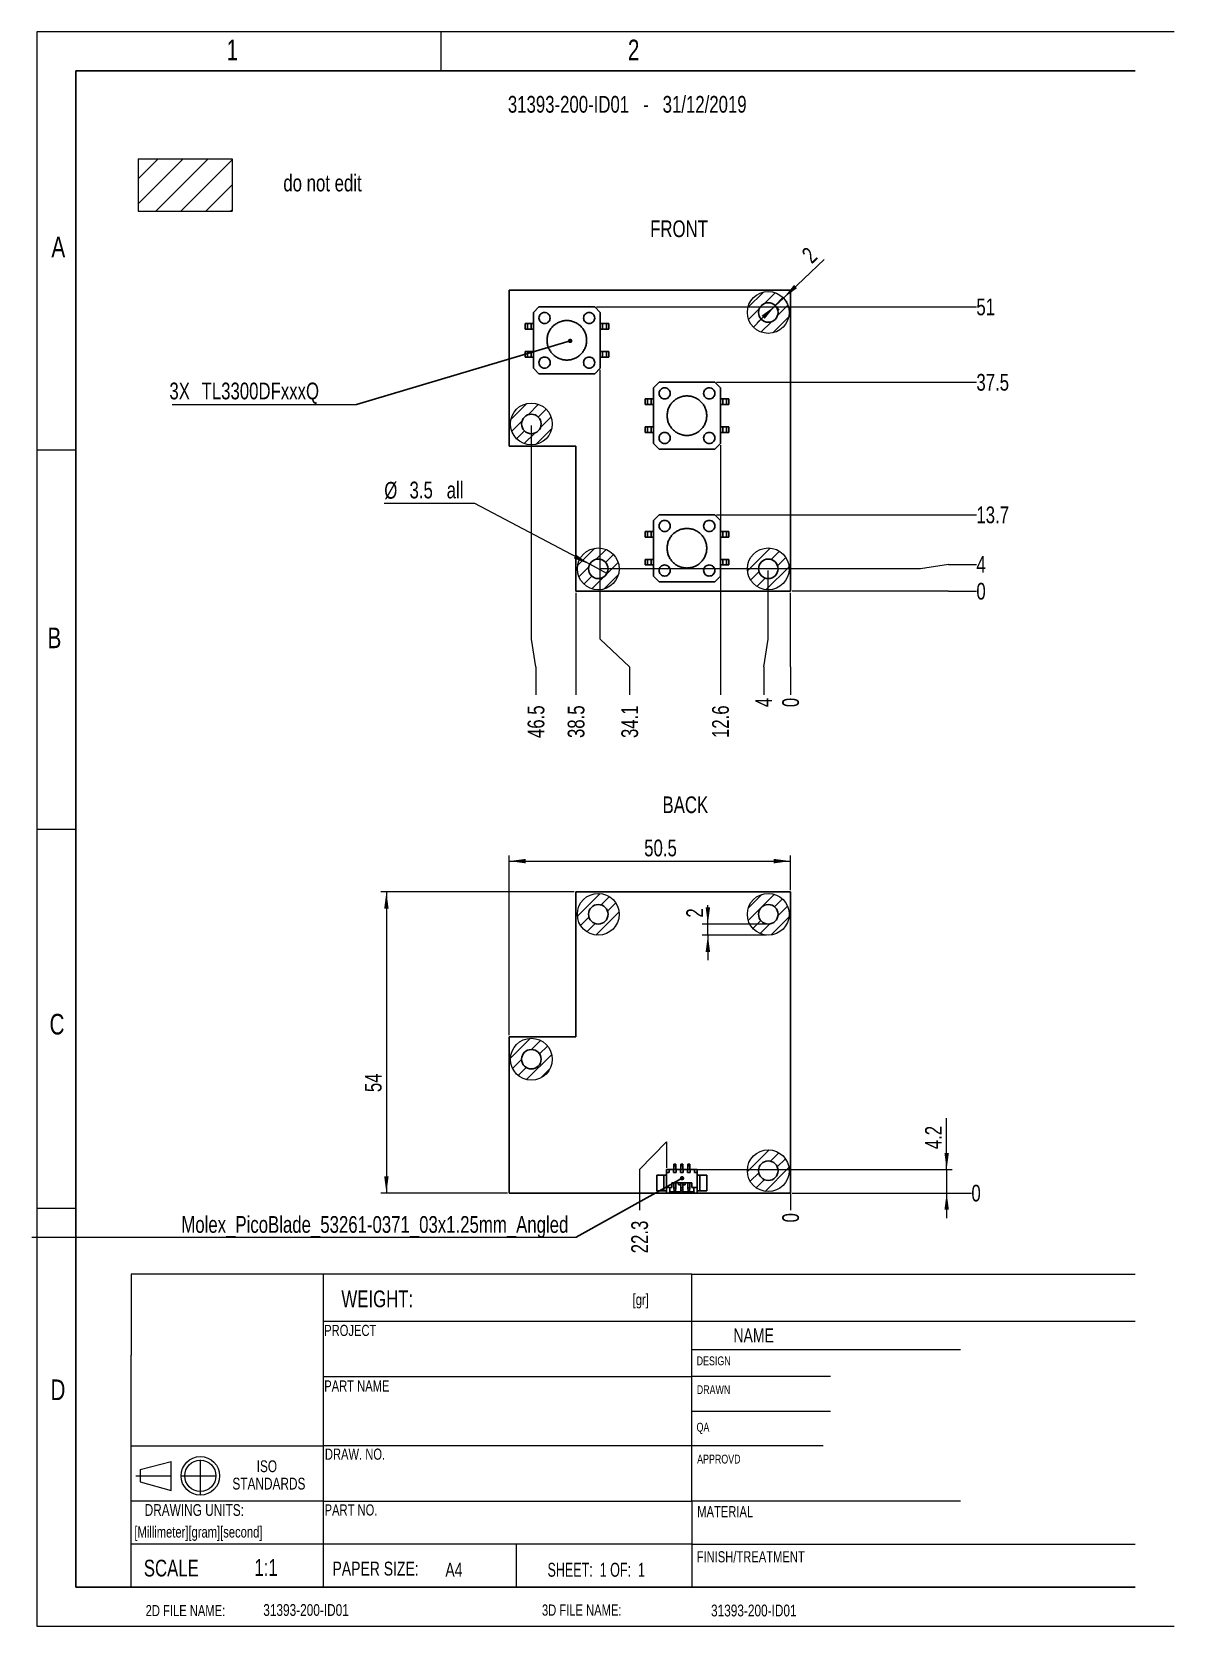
# Model space of a CAD drawing. Header units: millimetres. Extents: x 4 to 208, y 5 to 291.
import ezdxf

# ---------------------------------------------------------------- set-up
doc = ezdxf.new("R2010")
doc.units = ezdxf.units.MM
doc.linetypes.add('CENTER', pattern=[10.16, 6.35, -1.27, 1.27, -1.27])
doc.styles.add('SLDTEXTSTYLE0', font='TXT', dxfattribs={"width": 0.75})
doc.styles.add('SLDTEXTSTYLE1', font='TXT', dxfattribs={"width": 0.671875})
doc.dimstyles.new('SLDDIMSTYLE0', dxfattribs={"dimtxt": 3, "dimasz": 3, "dimexe": 0, "dimexo": 0.0625, "dimgap": 0.75, "dimtad": 1, "dimdec": 1, "dimrnd": 1e-09, "dimzin": 12, "dimdsep": 46, "dimtxsty": 'SLDTEXTSTYLE0', "dimsah": 1, "dimcen": 0.09, "dimadec": 0, "dimazin": 3, "dimtfac": 1, "dimtdec": 1, "dimtmove": 0, "dimatfit": 0, "dimfxl": 1, "dimfrac": 2, "dimtolj": 1, "dimtzin": 12, "dimarcsym": 0})
doc.dimstyles.new('SLDDIMSTYLE1', dxfattribs={"dimtxt": 3, "dimasz": 3, "dimexe": 0, "dimexo": 0.0625, "dimgap": 0.75, "dimtad": 0, "dimtih": 1, "dimtoh": 1, "dimdec": 0, "dimrnd": 1e-09, "dimdsep": 46, "dimtxsty": 'SLDTEXTSTYLE0', "dimblk1": 'NONE', "dimblk2": 'NONE', "dimsah": 1, "dimcen": 0.09, "dimadec": 0, "dimazin": 2, "dimtfac": 1, "dimtdec": 0, "dimtofl": 0, "dimtmove": 0, "dimatfit": 3, "dimldrblk": 'NONE', "dimfxl": 1, "dimfrac": 2, "dimtolj": 1, "dimtzin": 12, "dimarcsym": 0})
doc.dimstyles.new('SLDDIMSTYLE2', dxfattribs={"dimtxt": 3, "dimasz": 3, "dimexe": 0, "dimexo": 0.0625, "dimgap": 0.75, "dimtad": 0, "dimtih": 1, "dimtoh": 1, "dimdec": 1, "dimrnd": 1e-09, "dimzin": 12, "dimdsep": 46, "dimtxsty": 'SLDTEXTSTYLE0', "dimblk1": 'NONE', "dimblk2": 'NONE', "dimsah": 1, "dimcen": 0.09, "dimadec": 0, "dimazin": 3, "dimtfac": 1, "dimtdec": 1, "dimtofl": 0, "dimtmove": 0, "dimatfit": 3, "dimldrblk": 'NONE', "dimfxl": 1, "dimfrac": 2, "dimtolj": 1, "dimtzin": 12, "dimarcsym": 0})
doc.dimstyles.new('SLDDIMSTYLE3', dxfattribs={"dimtxt": 3, "dimasz": 3, "dimexe": 0, "dimexo": 0.0625, "dimgap": 0.75, "dimtad": 0, "dimtih": 1, "dimtoh": 1, "dimdec": 1, "dimrnd": 1e-09, "dimzin": 12, "dimdsep": 46, "dimtxsty": 'SLDTEXTSTYLE0', "dimblk1": 'NONE', "dimsah": 1, "dimcen": 0, "dimadec": 0, "dimazin": 3, "dimtfac": 1, "dimtdec": 1, "dimtmove": 0, "dimatfit": 3, "dimldrblk": 'NONE', "dimfxl": 1, "dimfrac": 2, "dimtolj": 1, "dimtzin": 12, "dimarcsym": 0})
doc.dimstyles.new('SLDDIMSTYLE4', dxfattribs={"dimtxt": 0.18, "dimasz": 0.8, "dimexe": 0, "dimexo": 0.0625, "dimgap": 0, "dimtad": 0, "dimtih": 1, "dimtoh": 1, "dimdec": 0, "dimrnd": 1e-09, "dimzin": 0, "dimdsep": 46, "dimtxsty": 'Standard', "dimblk1": 'DOT', "dimblk2": 'DOT', "dimsah": 1, "dimcen": 0.09, "dimadec": 0, "dimazin": 0, "dimtfac": 0.8, "dimtdec": 0, "dimtofl": 0, "dimtmove": 0, "dimatfit": 3, "dimldrblk": 'DOT', "dimfxl": 1, "dimfrac": 2, "dimtolj": 1, "dimtzin": 0, "dimarcsym": 0})
doc.dimstyles.new('SLDDIMSTYLE5', dxfattribs={"dimtxt": 3, "dimasz": 3, "dimexe": 0, "dimexo": 0.0625, "dimgap": 0.75, "dimtad": 1, "dimdec": 1, "dimrnd": 1e-09, "dimzin": 12, "dimdsep": 46, "dimtxsty": 'SLDTEXTSTYLE0', "dimsah": 1, "dimcen": 0.09, "dimadec": 0, "dimazin": 3, "dimtfac": 1, "dimtdec": 1, "dimtofl": 0, "dimtmove": 0, "dimatfit": 3, "dimfxl": 1, "dimfrac": 2, "dimtolj": 1, "dimtzin": 12, "dimarcsym": 0})

# ---------------------------------------------------------------- blocks, each defined once
blk = doc.blocks.new('SW_NOTE_0')
at = {"color": 0, "linetype": 'Continuous', "lineweight": 0, "char_height": 2.117, "attachment_point": 2, "style": 'SLDTEXTSTYLE0'}
for s, insert in [('ISO', (2.28, 2.73)), ('STANDARDS', (2.65, -0.39))]:
    blk.add_mtext(s, dxfattribs=dict(at, insert=insert))
blk = doc.blocks.new('_D')
at = {"color": 7, "linetype": 'Continuous', "lineweight": 18}
for p, q in [((138.32, 243.67), (145.62, 250.6)), ((136.87, 242.3), (138.32, 243.67)), ((138.52, 243.45), (139, 242.95)), ((136.87, 242.3), (133.6, 239.2)), ((137.07, 242.08), (137.55, 241.57))]:
    blk.add_line(p, q, dxfattribs=at)
for points in [[(138.32, 243.67), (140.77, 245.45), (140.22, 246.03)], [(136.87, 242.3), (134.41, 240.52), (134.96, 239.94)]]:
    blk.add_solid(points, dxfattribs=at)
at = {"color": 7, "linetype": 'Continuous', "lineweight": 18, "insert": (141.35, 251.88), "char_height": 3, "attachment_point": 1, "rotation": 43.4731, "style": 'SLDTEXTSTYLE0'}
blk.add_mtext('2', dxfattribs=at)
blk = doc.blocks.new('_D_1')
at = {"color": 7, "linetype": 'Continuous', "lineweight": 18}
for p, q in [((162.93, 191.09), (139.9, 191.09)), ((167.93, 191.09), (162.93, 191.09)), ((167.93, 191.09), (172.93, 191.09))]:
    blk.add_line(p, q, dxfattribs=at)
at = {"color": 7, "linetype": 'Continuous', "lineweight": 18, "insert": (172.93, 192.58), "char_height": 3, "attachment_point": 1, "style": 'SLDTEXTSTYLE0'}
blk.add_mtext('0', dxfattribs=at)
blk = doc.blocks.new('_NONE')
blk = doc.blocks.new('_D_2')
at = {"color": 7, "linetype": 'Continuous', "lineweight": 18}
for p, q in [((162.93, 195.09), (105.41, 195.09)), ((167.93, 195.9), (162.93, 195.09)), ((167.93, 195.9), (172.93, 195.9))]:
    blk.add_line(p, q, dxfattribs=at)
at = {"color": 7, "linetype": 'Continuous', "lineweight": 18, "insert": (172.93, 197.39), "char_height": 3, "attachment_point": 1, "style": 'SLDTEXTSTYLE0'}
blk.add_mtext('4', dxfattribs=at)
blk = doc.blocks.new('_D_3')
at = {"color": 7, "linetype": 'Continuous', "lineweight": 18}
blk.add_line((126.31, 204.79), (172.93, 204.79), dxfattribs=at)
at = {"color": 7, "linetype": 'Continuous', "lineweight": 18, "insert": (172.93, 206.28), "char_height": 3, "attachment_point": 1, "style": 'SLDTEXTSTYLE0'}
blk.add_mtext('13.7', dxfattribs=at)
blk = doc.blocks.new('_D_4')
at = {"color": 7, "linetype": 'Continuous', "lineweight": 18}
blk.add_line((126.31, 228.57), (172.93, 228.57), dxfattribs=at)
at = {"color": 7, "linetype": 'Continuous', "lineweight": 18, "insert": (172.93, 230.06), "char_height": 3, "attachment_point": 1, "style": 'SLDTEXTSTYLE0'}
blk.add_mtext('37.5', dxfattribs=at)
blk = doc.blocks.new('_D_5')
at = {"color": 7, "linetype": 'Continuous', "lineweight": 18}
blk.add_line((104.78, 242.09), (172.93, 242.09), dxfattribs=at)
at = {"color": 7, "linetype": 'Continuous', "lineweight": 18, "insert": (172.93, 243.58), "char_height": 3, "attachment_point": 1, "style": 'SLDTEXTSTYLE0'}
blk.add_mtext('51', dxfattribs=at)
blk = doc.blocks.new('_D_6')
at = {"color": 7, "linetype": 'Continuous', "lineweight": 18}
for p, q in [((139.6, 182.5), (139.6, 190.79)), ((139.6, 177.5), (139.6, 182.5)), ((139.6, 177.5), (139.6, 172.5))]:
    blk.add_line(p, q, dxfattribs=at)
at = {"color": 7, "linetype": 'Continuous', "lineweight": 18, "insert": (138.11, 170.28), "char_height": 3, "attachment_point": 1, "rotation": 90, "style": 'SLDTEXTSTYLE0'}
blk.add_mtext('0', dxfattribs=at)
blk = doc.blocks.new('_D_7')
at = {"color": 7, "linetype": 'Continuous', "lineweight": 18}
for p, q in [((135.6, 182.5), (135.6, 194.79)), ((134.79, 177.5), (135.6, 182.5)), ((134.79, 177.5), (134.79, 172.5))]:
    blk.add_line(p, q, dxfattribs=at)
at = {"color": 7, "linetype": 'Continuous', "lineweight": 18, "insert": (133.3, 170.28), "char_height": 3, "attachment_point": 1, "rotation": 90, "style": 'SLDTEXTSTYLE0'}
blk.add_mtext('4', dxfattribs=at)
blk = doc.blocks.new('_D_8')
at = {"color": 7, "linetype": 'Continuous', "lineweight": 18}
blk.add_line((127.01, 217.27), (127.01, 172.5), dxfattribs=at)
at = {"color": 7, "linetype": 'Continuous', "lineweight": 18, "insert": (125.53, 164.74), "char_height": 3, "attachment_point": 1, "rotation": 90, "style": 'SLDTEXTSTYLE0'}
blk.add_mtext('12.6', dxfattribs=at)
blk = doc.blocks.new('_D_9')
at = {"color": 7, "linetype": 'Continuous', "lineweight": 18}
for p, q in [((105.48, 182.5), (105.48, 230.79)), ((110.73, 177.5), (105.48, 182.5)), ((110.73, 177.5), (110.73, 172.5))]:
    blk.add_line(p, q, dxfattribs=at)
at = {"color": 7, "linetype": 'Continuous', "lineweight": 18, "insert": (109.25, 164.74), "char_height": 3, "attachment_point": 1, "rotation": 90, "style": 'SLDTEXTSTYLE0'}
blk.add_mtext('34.1', dxfattribs=at)
blk = doc.blocks.new('_D_10')
at = {"color": 7, "linetype": 'Continuous', "lineweight": 18}
blk.add_line((101.11, 190.79), (101.11, 172.5), dxfattribs=at)
at = {"color": 7, "linetype": 'Continuous', "lineweight": 18, "insert": (99.63, 164.74), "char_height": 3, "attachment_point": 1, "rotation": 90, "style": 'SLDTEXTSTYLE0'}
blk.add_mtext('38.5', dxfattribs=at)
blk = doc.blocks.new('_D_11')
at = {"color": 7, "linetype": 'Continuous', "lineweight": 18}
for p, q in [((93.11, 182.5), (93.11, 220.79)), ((93.92, 177.5), (93.11, 182.5)), ((93.92, 177.5), (93.92, 172.5))]:
    blk.add_line(p, q, dxfattribs=at)
at = {"color": 7, "linetype": 'Continuous', "lineweight": 18, "insert": (92.44, 164.74), "char_height": 3, "attachment_point": 1, "rotation": 90, "style": 'SLDTEXTSTYLE0'}
blk.add_mtext('46.5', dxfattribs=at)
blk = doc.blocks.new('_D_12')
at = {"color": 7, "linetype": 'Continuous', "lineweight": 18}
for p, q in [((82.99, 206.81), (66.73, 206.81)), ((103.57, 195.91), (82.99, 206.81)), ((106.66, 194.27), (103.57, 195.91))]:
    blk.add_line(p, q, dxfattribs=at)
blk.add_solid([(103.57, 195.91), (101.1, 197.67), (100.73, 196.96)], dxfattribs=at)
at = {"color": 7, "linetype": 'Continuous', "lineweight": 18, "char_height": 3, "attachment_point": 1, "style": 'SLDTEXTSTYLE0'}
for s, insert in [('%%c', (66.73, 210.68)), ('3.5', (71.26, 210.73)), ('all', (77.92, 210.73))]:
    blk.add_mtext(s, dxfattribs=dict(at, insert=insert))
blk = doc.blocks.new('SW_NOTE_1')
at = {"color": 0, "linetype": 'Continuous', "lineweight": 0}
blk.add_line((-33.08, 0), (0, 0), dxfattribs=at)
at = {"color": 0, "linetype": 'Continuous', "lineweight": 0, "char_height": 3, "attachment_point": 1, "style": 'SLDTEXTSTYLE0'}
for s, insert in [('3X', (-33.57, 3.93)), ('TL3300DFxxxQ', (-27.8, 3.93))]:
    blk.add_mtext(s, dxfattribs=dict(at, insert=insert))
blk = doc.blocks.new('_DOT')
at = {"color": 0, "linetype": 'ByBlock', "lineweight": -2}
blk.add_line((-0.5, 0), (-1, 0), dxfattribs=at)
at = {"color": 0, "linetype": 'ByBlock', "const_width": 0.5}
blk.add_lwpolyline([(-0.25, 0, 1), (0.25, 0, 1)], format="xyb", close=True, dxfattribs=at)
blk = doc.blocks.new('_D_13')
at = {"color": 7, "linetype": 'Continuous', "lineweight": 18}
for p, q in [((139.6, 83.12), (139.6, 88.12)), ((139.6, 88.12), (139.6, 83.42)), ((139.6, 83.12), (139.6, 80.06))]:
    blk.add_line(p, q, dxfattribs=at)
at = {"color": 7, "linetype": 'Continuous', "lineweight": 18, "insert": (138.11, 77.84), "char_height": 3, "attachment_point": 1, "rotation": 90, "style": 'SLDTEXTSTYLE0'}
blk.add_mtext('0', dxfattribs=at)
blk = doc.blocks.new('_D_14')
at = {"color": 7, "linetype": 'Continuous', "lineweight": 18}
for p, q in [((112.52, 87.32), (117.35, 92.32)), ((117.35, 92.32), (117.35, 87.62)), ((112.52, 87.32), (112.52, 80.06))]:
    blk.add_line(p, q, dxfattribs=at)
at = {"color": 7, "linetype": 'Continuous', "lineweight": 18, "insert": (111.03, 72.3), "char_height": 3, "attachment_point": 1, "rotation": 90, "style": 'SLDTEXTSTYLE0'}
blk.add_mtext('22.3', dxfattribs=at)
blk = doc.blocks.new('_D_15')
at = {"color": 7, "linetype": 'Continuous', "lineweight": 18}
blk.add_line((139.9, 83.12), (172.04, 83.12), dxfattribs=at)
at = {"color": 7, "linetype": 'Continuous', "lineweight": 18, "insert": (172.04, 84.6), "char_height": 3, "attachment_point": 1, "style": 'SLDTEXTSTYLE0'}
blk.add_mtext('0', dxfattribs=at)
blk = doc.blocks.new('_D_16')
at = {"color": 7, "linetype": 'Continuous', "lineweight": 18}
for p, q in [((124.77, 131.37), (124.77, 134.74)), ((135.3, 131.37), (123.77, 131.37)), ((135.3, 129.37), (123.77, 129.37)), ((124.77, 129.37), (124.77, 131.37)), ((124.77, 129.37), (124.77, 124.87))]:
    blk.add_line(p, q, dxfattribs=at)
for points in [[(124.77, 131.37), (125.17, 134.37), (124.37, 134.37)], [(124.77, 129.37), (124.37, 126.37), (125.17, 126.37)]]:
    blk.add_solid(points, dxfattribs=at)
at = {"color": 7, "linetype": 'Continuous', "lineweight": 18, "insert": (120.9, 132.52), "char_height": 3, "attachment_point": 1, "rotation": 90, "style": 'SLDTEXTSTYLE0'}
blk.add_mtext('2', dxfattribs=at)
blk = doc.blocks.new('_D_17')
at = {"color": 7, "linetype": 'Continuous', "lineweight": 18}
for p, q in [((100.81, 137.12), (66.11, 137.12)), ((67.11, 137.12), (67.11, 83.12)), ((88.81, 83.12), (66.11, 83.12))]:
    blk.add_line(p, q, dxfattribs=at)
for points in [[(67.11, 137.12), (66.71, 134.12), (67.51, 134.12)], [(67.11, 83.12), (67.51, 86.12), (66.71, 86.12)]]:
    blk.add_solid(points, dxfattribs=at)
at = {"color": 7, "linetype": 'Continuous', "lineweight": 18, "insert": (63.25, 101.22), "char_height": 3, "attachment_point": 1, "rotation": 90, "style": 'SLDTEXTSTYLE0'}
blk.add_mtext('54', dxfattribs=at)
blk = doc.blocks.new('_D_18')
at = {"color": 7, "linetype": 'Continuous', "lineweight": 18}
for p, q in [((89.11, 111.42), (89.11, 143.66)), ((139.6, 137.42), (139.6, 143.66)), ((89.11, 142.66), (139.6, 142.66))]:
    blk.add_line(p, q, dxfattribs=at)
for points in [[(89.11, 142.66), (92.11, 142.26), (92.11, 143.06)], [(139.6, 142.66), (136.6, 143.06), (136.6, 142.26)]]:
    blk.add_solid(points, dxfattribs=at)
at = {"color": 7, "linetype": 'Continuous', "lineweight": 18, "insert": (113.35, 146.52), "char_height": 3, "attachment_point": 1, "style": 'SLDTEXTSTYLE0'}
blk.add_mtext('50.5', dxfattribs=at)
blk = doc.blocks.new('_D_19')
at = {"color": 7, "linetype": 'Continuous', "lineweight": 18}
for p, q in [((167.6, 87.32), (167.6, 96.52)), ((117.65, 87.32), (168.6, 87.32)), ((167.6, 87.32), (167.6, 83.12)), ((139.9, 83.12), (168.6, 83.12)), ((167.6, 83.12), (167.6, 78.62))]:
    blk.add_line(p, q, dxfattribs=at)
for points in [[(167.6, 87.32), (168, 90.32), (167.2, 90.32)], [(167.6, 83.12), (167.2, 80.12), (168, 80.12)]]:
    blk.add_solid(points, dxfattribs=at)
at = {"color": 7, "linetype": 'Continuous', "lineweight": 18, "insert": (163.73, 90.98), "char_height": 3, "attachment_point": 1, "rotation": 90, "style": 'SLDTEXTSTYLE0'}
blk.add_mtext('4.2', dxfattribs=at)
blk = doc.blocks.new('SW_NOTE_2')
at = {"color": 0, "linetype": 'Continuous', "lineweight": 0}
blk.add_line((-97.59, 0), (0, 0), dxfattribs=at)
at = {"color": 0, "linetype": 'Continuous', "lineweight": 0, "insert": (-1.37, 3.79), "char_height": 3, "attachment_point": 3, "style": 'SLDTEXTSTYLE0'}
blk.add_mtext('Molex_PicoBlade_53261-0371_03x1.25mm_Angled', dxfattribs=at)

msp = doc.modelspace()

# ---------------------------------------------------------------- hatches: boundary and pattern name
at = {"linetype": 'Continuous'}
h = msp.add_hatch(dxfattribs=at)
h.set_pattern_fill('ANSI31', style=0)
h.paths.add_polyline_path([(22.58, 259.25), (39.45, 259.25), (39.45, 268.66), (22.58, 268.66)], flags=0)
h = msp.add_hatch(dxfattribs=at)
h.set_pattern_fill('ANSI31', scale=0.5, style=0)
edge = h.paths.add_edge_path(flags=0)
edge.add_arc((135.6, 241.09), 3.75, 0, 360)
edge = h.paths.add_edge_path(flags=0)
edge.add_arc((135.6, 241.09), 1.75, 0, 360)
h = msp.add_hatch(dxfattribs=at)
h.set_pattern_fill('ANSI31', scale=0.5, style=0)
edge = h.paths.add_edge_path(flags=0)
edge.add_arc((93.11, 221.09), 3.75, 0, 360)
edge = h.paths.add_edge_path(flags=0)
edge.add_arc((93.11, 221.09), 1.75, 0, 360)
h = msp.add_hatch(dxfattribs=at)
h.set_pattern_fill('ANSI31', scale=0.5, style=0)
edge = h.paths.add_edge_path(flags=0)
edge.add_arc((105.11, 195.09), 3.75, 0, 360)
edge = h.paths.add_edge_path(flags=0)
edge.add_arc((105.11, 195.09), 1.75, 0, 360)
h = msp.add_hatch(dxfattribs=at)
h.set_pattern_fill('ANSI31', scale=0.5, style=0)
edge = h.paths.add_edge_path(flags=0)
edge.add_arc((135.6, 195.09), 3.75, 0, 360)
edge = h.paths.add_edge_path(flags=0)
edge.add_arc((135.6, 195.09), 1.75, 0, 360)
h = msp.add_hatch(dxfattribs=at)
h.set_pattern_fill('ANSI31', scale=0.5, style=0)
edge = h.paths.add_edge_path(flags=0)
edge.add_arc((105.11, 133.12), 3.75, 0, 360)
edge = h.paths.add_edge_path(flags=0)
edge.add_arc((105.11, 133.12), 1.75, 0, 360)
h = msp.add_hatch(dxfattribs=at)
h.set_pattern_fill('ANSI31', scale=0.5, style=0)
edge = h.paths.add_edge_path(flags=0)
edge.add_arc((135.6, 133.12), 3.75, 0, 360)
edge = h.paths.add_edge_path(flags=0)
edge.add_arc((135.6, 133.12), 1.75, 0, 360)
h = msp.add_hatch(dxfattribs=at)
h.set_pattern_fill('ANSI31', scale=0.5, style=0)
edge = h.paths.add_edge_path(flags=0)
edge.add_arc((93.11, 107.12), 3.75, 0, 360)
edge = h.paths.add_edge_path(flags=0)
edge.add_arc((93.11, 107.12), 1.75, 0, 360)
h = msp.add_hatch(dxfattribs=at)
h.set_pattern_fill('ANSI31', scale=0.5, style=0)
edge = h.paths.add_edge_path(flags=0)
edge.add_arc((135.6, 87.12), 3.75, 0, 360)
edge = h.paths.add_edge_path(flags=0)
edge.add_arc((135.6, 87.12), 1.75, 0, 360)

# ---------------------------------------------------------------- linework, layer by layer
at = {"color": 7, "linetype": 'Continuous', "lineweight": 18}
for p, q in [((4.39, 291.42), (4.39, 5.42)), ((208.39, 291.42), (4.39, 291.42)), ((76.87, 291.42), (76.87, 284.42)), ((201.39, 284.42), (52.43, 284.42)), ((52.43, 284.42), (201.39, 284.42)), ((22.58, 268.66), (39.45, 268.66)), ((22.58, 268.66), (22.58, 259.25)), ((39.45, 268.66), (39.45, 259.25)), ((22.58, 259.25), (39.45, 259.25)), ((4.39, 216.42), (11.39, 216.42)), ((4.39, 148.42), (11.39, 148.42)), ((4.39, 80.42), (11.39, 80.42)), ((55.77, 68.54), (21.33, 68.54)), ((21.33, 68.54), (21.33, 54.01)), ((121.91, 68.54), (55.77, 68.54)), ((55.77, 68.54), (55.77, 60.1)), ((121.91, 60.1), (121.91, 68.54)), ((121.91, 68.54), (201.39, 68.54)), ((55.77, 60.1), (201.39, 60.1)), ((55.77, 60.1), (55.77, 20.12)), ((121.91, 27.81), (121.91, 60.1)), ((170.06, 55), (121.91, 55)), ((21.33, 27.81), (21.33, 54.01)), ((55.77, 50.2), (121.91, 50.2)), ((146.78, 50.2), (121.91, 50.2)), ((146.78, 43.94), (121.91, 43.94)), ((21.33, 37.74), (55.77, 37.74)), ((121.91, 37.74), (55.77, 37.74)), ((145.43, 37.74), (121.91, 37.74)), ((21.33, 27.81), (21.33, 35.51)), ((21.33, 27.81), (21.33, 35.51)), ((22.93, 33.49), (28.49, 34.98)), ((28.49, 29.78), (28.49, 34.98)), ((22.93, 33.49), (22.93, 31.28)), ((22.93, 31.28), (28.49, 29.78)), ((55.77, 27.81), (21.33, 27.81)), ((21.33, 20.12), (21.33, 27.81)), ((55.77, 27.81), (121.91, 27.81)), ((121.91, 27.81), (121.91, 12.42)), ((170.06, 27.81), (121.91, 27.81)), ((21.33, 12.42), (21.33, 20.12)), ((121.91, 20.12), (21.33, 20.12)), ((55.77, 20.12), (55.77, 12.42)), ((90.37, 20.12), (90.37, 12.42)), ((121.91, 20.12), (201.39, 20.12)), ((4.39, 5.42), (208.39, 5.42))]:
    msp.add_line(p, q, dxfattribs=at)
at = {"color": 7, "linetype": 'Continuous', "lineweight": 25}
for p, q in [((11.39, 284.42), (201.39, 284.42)), ((11.39, 12.42), (11.39, 284.42)), ((11.39, 284.42), (11.39, 12.42)), ((139.6, 245.09), (89.11, 245.09)), ((89.11, 245.09), (89.11, 217.09)), ((139.6, 191.09), (139.6, 245.09)), ((94.48, 242.09), (93.48, 241.09)), ((93.48, 241.09), (93.48, 231.09)), ((104.48, 242.09), (94.48, 242.09)), ((105.48, 241.09), (104.48, 242.09)), ((105.48, 231.09), (105.48, 241.09)), ((91.98, 239.09), (91.98, 238.09)), ((92.39, 239.09), (91.98, 239.09)), ((91.98, 238.09), (92.39, 238.09)), ((92.39, 239.09), (92.39, 238.09)), ((93.05, 239.09), (92.39, 239.09)), ((92.39, 238.09), (93.05, 238.09)), ((93.05, 239.09), (93.05, 238.09)), ((93.48, 239.09), (93.05, 239.09)), ((93.48, 238.09), (93.05, 238.09)), ((105.48, 239.09), (105.9, 239.09)), ((105.48, 238.09), (105.9, 238.09)), ((105.9, 239.09), (105.9, 238.09)), ((105.9, 239.09), (106.56, 239.09)), ((106.56, 238.09), (105.9, 238.09)), ((106.56, 239.09), (106.56, 238.09)), ((106.56, 239.09), (106.98, 239.09)), ((106.56, 238.09), (106.98, 238.09)), ((106.98, 239.09), (106.98, 238.09)), ((91.98, 233.09), (91.98, 234.09)), ((92.39, 234.09), (91.98, 234.09)), ((92.39, 233.09), (91.98, 233.09)), ((92.39, 233.09), (92.39, 234.09)), ((92.39, 234.09), (93.05, 234.09)), ((93.05, 233.09), (92.39, 233.09)), ((93.05, 233.09), (93.05, 234.09)), ((93.48, 234.09), (93.05, 234.09)), ((93.48, 233.09), (93.05, 233.09)), ((105.48, 234.09), (105.9, 234.09)), ((105.48, 233.09), (105.9, 233.09)), ((105.9, 233.09), (105.9, 234.09)), ((106.56, 234.09), (105.9, 234.09)), ((105.9, 233.09), (106.56, 233.09)), ((106.56, 233.09), (106.56, 234.09)), ((106.98, 234.09), (106.56, 234.09)), ((106.56, 233.09), (106.98, 233.09)), ((106.98, 233.09), (106.98, 234.09)), ((93.48, 231.09), (94.48, 230.09)), ((94.48, 230.09), (104.48, 230.09)), ((104.48, 230.09), (105.48, 231.09)), ((116.01, 228.57), (115.01, 227.57)), ((115.01, 227.57), (115.01, 217.57)), ((126.01, 228.57), (116.01, 228.57)), ((127.01, 227.57), (126.01, 228.57)), ((127.01, 217.57), (127.01, 227.57)), ((113.51, 225.57), (113.51, 224.57)), ((113.93, 225.57), (113.51, 225.57)), ((113.51, 224.57), (113.93, 224.57)), ((113.93, 225.57), (113.93, 224.57)), ((114.59, 225.57), (113.93, 225.57)), ((113.93, 224.57), (114.59, 224.57)), ((114.59, 225.57), (114.59, 224.57)), ((115.01, 225.57), (114.59, 225.57)), ((115.01, 224.57), (114.59, 224.57)), ((127.01, 225.57), (127.44, 225.57)), ((127.01, 224.57), (127.44, 224.57)), ((127.44, 225.57), (127.44, 224.57)), ((127.44, 225.57), (128.1, 225.57)), ((128.1, 224.57), (127.44, 224.57)), ((128.1, 225.57), (128.1, 224.57)), ((128.1, 225.57), (128.51, 225.57)), ((128.1, 224.57), (128.51, 224.57)), ((128.51, 225.57), (128.51, 224.57)), ((113.51, 219.57), (113.51, 220.57)), ((113.93, 220.57), (113.51, 220.57)), ((113.93, 219.57), (113.93, 220.57)), ((113.93, 220.57), (114.59, 220.57)), ((114.59, 219.57), (114.59, 220.57)), ((115.01, 220.57), (114.59, 220.57)), ((127.01, 220.57), (127.44, 220.57)), ((127.44, 219.57), (127.44, 220.57)), ((128.1, 220.57), (127.44, 220.57)), ((128.1, 219.57), (128.1, 220.57)), ((128.51, 220.57), (128.1, 220.57)), ((128.51, 219.57), (128.51, 220.57)), ((113.93, 219.57), (113.51, 219.57)), ((114.59, 219.57), (113.93, 219.57)), ((115.01, 219.57), (114.59, 219.57)), ((115.01, 217.57), (116.01, 216.57)), ((126.01, 216.57), (127.01, 217.57)), ((127.01, 219.57), (127.44, 219.57)), ((127.44, 219.57), (128.1, 219.57)), ((128.1, 219.57), (128.51, 219.57)), ((101.11, 217.09), (89.11, 217.09)), ((101.11, 191.09), (101.11, 217.09)), ((116.01, 216.57), (126.01, 216.57)), ((116.01, 204.79), (115.01, 203.79)), ((115.01, 203.79), (115.01, 193.79)), ((126.01, 204.79), (116.01, 204.79)), ((127.01, 203.79), (126.01, 204.79)), ((127.01, 193.79), (127.01, 203.79)), ((113.51, 201.79), (113.51, 200.79)), ((113.93, 201.79), (113.51, 201.79)), ((113.51, 200.79), (113.93, 200.79)), ((113.93, 201.79), (113.93, 200.79)), ((114.59, 201.79), (113.93, 201.79)), ((113.93, 200.79), (114.59, 200.79)), ((114.59, 201.79), (114.59, 200.79)), ((115.01, 201.79), (114.59, 201.79)), ((115.01, 200.79), (114.59, 200.79)), ((127.01, 201.79), (127.44, 201.79)), ((127.01, 200.79), (127.44, 200.79)), ((127.44, 201.79), (127.44, 200.79)), ((127.44, 201.79), (128.1, 201.79)), ((128.1, 200.79), (127.44, 200.79)), ((128.1, 201.79), (128.1, 200.79)), ((128.1, 201.79), (128.51, 201.79)), ((128.1, 200.79), (128.51, 200.79)), ((128.51, 201.79), (128.51, 200.79)), ((113.51, 195.79), (113.51, 196.79)), ((113.93, 196.79), (113.51, 196.79)), ((113.93, 195.79), (113.51, 195.79)), ((113.93, 195.79), (113.93, 196.79)), ((113.93, 196.79), (114.59, 196.79)), ((114.59, 195.79), (113.93, 195.79)), ((114.59, 195.79), (114.59, 196.79)), ((115.01, 196.79), (114.59, 196.79)), ((115.01, 195.79), (114.59, 195.79)), ((127.01, 196.79), (127.44, 196.79)), ((127.01, 195.79), (127.44, 195.79)), ((127.44, 195.79), (127.44, 196.79)), ((128.1, 196.79), (127.44, 196.79)), ((127.44, 195.79), (128.1, 195.79)), ((128.1, 195.79), (128.1, 196.79)), ((128.51, 196.79), (128.1, 196.79)), ((128.1, 195.79), (128.51, 195.79)), ((128.51, 195.79), (128.51, 196.79)), ((115.01, 193.79), (116.01, 192.79)), ((116.01, 192.79), (126.01, 192.79)), ((126.01, 192.79), (127.01, 193.79)), ((101.11, 191.09), (139.6, 191.09)), ((101.11, 137.12), (101.11, 111.12)), ((101.11, 137.12), (139.6, 137.12)), ((139.6, 137.12), (139.6, 83.12)), ((89.11, 83.12), (89.11, 111.12)), ((101.11, 111.12), (89.11, 111.12)), ((115.6, 86.32), (115.6, 83.52)), ((115.6, 86.32), (116.85, 86.32)), ((116.85, 86.32), (117.35, 86.32)), ((116.85, 86.32), (116.85, 83.52)), ((117.35, 87.32), (117.35, 86.82)), ((117.85, 87.32), (117.35, 87.32)), ((117.35, 86.82), (117.35, 84.12)), ((117.35, 86.82), (117.85, 86.82)), ((117.85, 86.82), (117.85, 87.32)), ((118.6, 87.32), (117.85, 87.32)), ((118.6, 87.32), (118.6, 86.82)), ((119.1, 87.32), (118.6, 87.32)), ((118.6, 86.82), (119.1, 86.82)), ((118.69, 88.32), (119.01, 88.32)), ((118.69, 88.32), (118.69, 88.02)), ((118.69, 88.02), (119.01, 88.02)), ((118.69, 88.02), (118.69, 87.32)), ((119.01, 88.32), (119.01, 88.02)), ((119.01, 88.02), (119.01, 87.32)), ((119.1, 86.82), (119.1, 87.32)), ((119.85, 87.32), (119.1, 87.32)), ((119.85, 87.32), (119.85, 86.82)), ((120.35, 87.32), (119.85, 87.32)), ((119.85, 86.82), (120.35, 86.82)), ((119.94, 88.32), (120.26, 88.32)), ((119.94, 88.32), (119.94, 88.02)), ((119.94, 88.02), (120.26, 88.02)), ((119.94, 88.02), (119.94, 87.32)), ((120.26, 88.32), (120.26, 88.02)), ((120.26, 88.02), (120.26, 87.32)), ((120.35, 86.82), (120.35, 87.32)), ((121.1, 87.32), (120.35, 87.32)), ((121.1, 87.32), (121.1, 86.82)), ((121.6, 87.32), (121.1, 87.32)), ((121.1, 86.82), (121.6, 86.82)), ((121.19, 88.32), (121.51, 88.32)), ((121.19, 88.32), (121.19, 88.02)), ((121.19, 88.02), (121.51, 88.02)), ((121.19, 88.02), (121.19, 87.32)), ((121.51, 88.32), (121.51, 88.02)), ((121.51, 88.02), (121.51, 87.32)), ((121.6, 86.82), (121.6, 87.32)), ((122.35, 87.32), (121.6, 87.32)), ((122.35, 87.32), (122.35, 86.82)), ((122.85, 87.32), (122.35, 87.32)), ((122.35, 86.82), (122.85, 86.82)), ((122.85, 86.82), (122.85, 87.32)), ((122.85, 84.12), (122.85, 86.82)), ((123.35, 86.32), (122.85, 86.32)), ((123.35, 86.32), (123.35, 83.52)), ((124.6, 86.32), (123.35, 86.32)), ((124.6, 86.32), (124.6, 83.52)), ((117.35, 83.12), (89.11, 83.12)), ((115.6, 83.52), (116.85, 83.52)), ((116.85, 83.52), (117.35, 83.52)), ((118.3, 84.12), (117.35, 84.12)), ((117.35, 83.12), (117.35, 84.12)), ((117.35, 83.12), (117.75, 83.12)), ((117.75, 83.12), (117.95, 83.32)), ((117.75, 83.12), (119.95, 83.12)), ((117.95, 83.32), (117.95, 84.12)), ((117.95, 83.32), (119.95, 83.32)), ((118.3, 84.92), (121.9, 84.92)), ((118.3, 84.12), (118.3, 84.92)), ((118.69, 84.92), (118.69, 84.02)), ((118.69, 84.02), (119.01, 84.02)), ((118.74, 83.52), (118.69, 84.02)), ((118.74, 83.52), (118.96, 83.52)), ((118.96, 83.52), (119.01, 84.02)), ((119.01, 84.92), (119.01, 84.02)), ((119.52, 84.92), (119.52, 84.57)), ((119.52, 84.57), (119.94, 84.57)), ((119.94, 84.92), (119.94, 84.02)), ((119.94, 84.02), (120.26, 84.02)), ((119.99, 83.52), (119.94, 84.02)), ((119.95, 83.92), (119.95, 83.32)), ((119.95, 83.12), (119.95, 83.32)), ((120.25, 83.12), (119.95, 83.12)), ((119.99, 83.52), (120.21, 83.52)), ((120.21, 83.52), (120.26, 84.02)), ((120.25, 83.32), (120.25, 83.92)), ((120.25, 83.32), (122.25, 83.32)), ((120.25, 83.32), (120.25, 83.12)), ((120.25, 83.12), (122.45, 83.12)), ((120.26, 84.92), (120.26, 84.02)), ((120.26, 84.57), (120.67, 84.57)), ((120.67, 84.57), (120.67, 84.92)), ((121.19, 84.92), (121.19, 84.02)), ((121.19, 84.02), (121.51, 84.02)), ((121.24, 83.52), (121.19, 84.02)), ((121.24, 83.52), (121.46, 83.52)), ((121.46, 83.52), (121.51, 84.02)), ((121.51, 84.92), (121.51, 84.02)), ((121.9, 84.12), (121.9, 84.92)), ((122.85, 84.12), (121.9, 84.12)), ((122.25, 83.32), (122.25, 84.12)), ((122.45, 83.12), (122.25, 83.32)), ((122.45, 83.12), (122.85, 83.12)), ((122.85, 83.12), (122.85, 84.12)), ((123.35, 83.52), (122.85, 83.52)), ((139.6, 83.12), (122.85, 83.12)), ((124.6, 83.52), (123.35, 83.52)), ((11.39, 12.42), (201.39, 12.42)), ((11.39, 12.42), (201.39, 12.42))]:
    msp.add_line(p, q, dxfattribs=at)
at = {"color": 7, "linetype": 'CENTER', "lineweight": 18}
for p, q in [((33.74, 28.92), (33.74, 35.85)), ((22.17, 32.38), (29.19, 32.38)), ((30.28, 32.38), (37.2, 32.38))]:
    msp.add_line(p, q, dxfattribs=at)
at = {"color": 7, "linetype": 'Continuous', "lineweight": 18}
for centre, radius in [((135.6, 241.09), 3.75), ((93.11, 221.09), 3.75), ((105.11, 195.09), 3.75), ((135.6, 195.09), 3.75), ((105.11, 133.12), 3.75), ((135.6, 133.12), 3.75), ((93.11, 107.12), 3.75), ((135.6, 87.12), 3.75), ((33.74, 32.38), 3.46), ((33.74, 32.38), 2.8)]:
    msp.add_circle(centre, radius, dxfattribs=at)
at = {"color": 7, "linetype": 'Continuous', "lineweight": 25}
for centre in [(135.6, 241.09), (93.11, 221.09), (105.11, 195.09), (135.6, 195.09), (105.11, 133.12), (135.6, 133.12), (93.11, 107.12), (135.6, 87.12)]:
    msp.add_circle(centre, 1.75, dxfattribs=at)
for points in [[(96.48, 240.09), (96.46, 239.96), (96.43, 239.7), (96.2, 239.37), (95.87, 239.14), (95.48, 239.07), (95.08, 239.14), (94.75, 239.37), (94.53, 239.7), (94.45, 240.09), (94.53, 240.48), (94.75, 240.82), (95.08, 241.04), (95.48, 241.12), (95.87, 241.04), (96.2, 240.82), (96.43, 240.48), (96.46, 240.22), (96.48, 240.09)], [(102.48, 240.09), (102.49, 240.22), (102.52, 240.48), (102.75, 240.82), (103.08, 241.04), (103.48, 241.12), (103.87, 241.04), (104.2, 240.82), (104.43, 240.48), (104.5, 240.09), (104.43, 239.7), (104.2, 239.37), (103.87, 239.14), (103.48, 239.07), (103.08, 239.14), (102.75, 239.37), (102.52, 239.7), (102.49, 239.96), (102.48, 240.09)], [(99.48, 239.64), (99.71, 239.63), (100.17, 239.6), (100.84, 239.39), (101.46, 239.06), (102, 238.62), (102.45, 238.08), (102.78, 237.46), (102.98, 236.79), (103.05, 236.09), (102.98, 235.39), (102.78, 234.72), (102.45, 234.11), (102, 233.56), (101.46, 233.12), (100.84, 232.79), (100.17, 232.59), (99.48, 232.52), (98.78, 232.59), (98.11, 232.79), (97.49, 233.12), (96.95, 233.56), (96.51, 234.11), (96.18, 234.72), (95.97, 235.39), (95.9, 236.09), (95.97, 236.79), (96.18, 237.46), (96.51, 238.08), (96.95, 238.62), (97.49, 239.06), (98.11, 239.39), (98.78, 239.6), (99.25, 239.63), (99.48, 239.64)], [(94.48, 232.09), (94.49, 232.22), (94.52, 232.48), (94.75, 232.82), (95.08, 233.04), (95.48, 233.12), (95.87, 233.04), (96.2, 232.82), (96.43, 232.48), (96.5, 232.09), (96.43, 231.7), (96.2, 231.37), (95.87, 231.14), (95.48, 231.07), (95.08, 231.14), (94.75, 231.37), (94.52, 231.7), (94.49, 231.96), (94.48, 232.09)], [(102.48, 232.09), (102.49, 232.22), (102.52, 232.48), (102.75, 232.82), (103.08, 233.04), (103.48, 233.12), (103.87, 233.04), (104.2, 232.82), (104.43, 232.48), (104.5, 232.09), (104.43, 231.7), (104.2, 231.37), (103.87, 231.14), (103.48, 231.07), (103.08, 231.14), (102.75, 231.37), (102.52, 231.7), (102.49, 231.96), (102.48, 232.09)], [(118.01, 226.57), (118, 226.44), (117.97, 226.18), (117.74, 225.85), (117.41, 225.62), (117.01, 225.55), (116.62, 225.62), (116.29, 225.85), (116.07, 226.18), (115.99, 226.57), (116.07, 226.96), (116.29, 227.3), (116.62, 227.52), (117.01, 227.6), (117.41, 227.52), (117.74, 227.3), (117.97, 226.96), (118, 226.7), (118.01, 226.57)], [(121.01, 226.12), (121.25, 226.11), (121.71, 226.08), (122.38, 225.87), (123, 225.54), (123.54, 225.1), (123.99, 224.56), (124.32, 223.94), (124.52, 223.27), (124.59, 222.57), (124.52, 221.87), (124.32, 221.2), (123.99, 220.59), (123.54, 220.05), (123, 219.6), (122.38, 219.27), (121.71, 219.07), (121.01, 219), (120.32, 219.07), (119.65, 219.27), (119.03, 219.6), (118.49, 220.05), (118.04, 220.59), (117.71, 221.2), (117.51, 221.87), (117.44, 222.57), (117.51, 223.27), (117.71, 223.94), (118.04, 224.56), (118.49, 225.1), (119.03, 225.54), (119.65, 225.87), (120.32, 226.08), (120.78, 226.11), (121.01, 226.12)], [(124.01, 226.57), (124.03, 226.7), (124.06, 226.96), (124.29, 227.3), (124.62, 227.52), (125.01, 227.6), (125.41, 227.52), (125.74, 227.3), (125.96, 226.96), (126.04, 226.57), (125.96, 226.18), (125.74, 225.85), (125.41, 225.62), (125.01, 225.55), (124.62, 225.62), (124.29, 225.85), (124.06, 226.18), (124.03, 226.44), (124.01, 226.57)], [(116.01, 218.57), (116.03, 218.7), (116.06, 218.96), (116.29, 219.3), (116.62, 219.52), (117.01, 219.6), (117.41, 219.52), (117.74, 219.3), (117.96, 218.96), (118.04, 218.57), (117.96, 218.18), (117.74, 217.85), (117.41, 217.62), (117.01, 217.55), (116.62, 217.62), (116.29, 217.85), (116.06, 218.18), (116.03, 218.44), (116.01, 218.57)], [(124.01, 218.57), (124.03, 218.7), (124.06, 218.96), (124.29, 219.3), (124.62, 219.52), (125.01, 219.6), (125.41, 219.52), (125.74, 219.3), (125.96, 218.96), (126.04, 218.57), (125.96, 218.18), (125.74, 217.85), (125.41, 217.62), (125.01, 217.55), (124.62, 217.62), (124.29, 217.85), (124.06, 218.18), (124.03, 218.44), (124.01, 218.57)], [(118.01, 202.79), (118, 202.66), (117.97, 202.4), (117.74, 202.07), (117.41, 201.84), (117.01, 201.77), (116.62, 201.84), (116.29, 202.07), (116.07, 202.4), (115.99, 202.79), (116.07, 203.18), (116.29, 203.52), (116.62, 203.74), (117.01, 203.82), (117.41, 203.74), (117.74, 203.52), (117.97, 203.18), (118, 202.92), (118.01, 202.79)], [(124.01, 202.79), (124.03, 202.92), (124.06, 203.18), (124.29, 203.52), (124.62, 203.74), (125.01, 203.82), (125.41, 203.74), (125.74, 203.52), (125.96, 203.18), (126.04, 202.79), (125.96, 202.4), (125.74, 202.07), (125.41, 201.84), (125.01, 201.77), (124.62, 201.84), (124.29, 202.07), (124.06, 202.4), (124.03, 202.66), (124.01, 202.79)], [(121.01, 202.34), (121.25, 202.33), (121.71, 202.3), (122.38, 202.09), (123, 201.76), (123.54, 201.32), (123.99, 200.78), (124.32, 200.16), (124.52, 199.49), (124.59, 198.79), (124.52, 198.09), (124.32, 197.42), (123.99, 196.81), (123.54, 196.27), (123, 195.82), (122.38, 195.49), (121.71, 195.29), (121.01, 195.22), (120.32, 195.29), (119.65, 195.49), (119.03, 195.82), (118.49, 196.27), (118.04, 196.81), (117.71, 197.42), (117.51, 198.09), (117.44, 198.79), (117.51, 199.49), (117.71, 200.16), (118.04, 200.78), (118.49, 201.32), (119.03, 201.76), (119.65, 202.09), (120.32, 202.3), (120.78, 202.33), (121.01, 202.34)], [(116.01, 194.79), (116.03, 194.92), (116.06, 195.18), (116.29, 195.52), (116.62, 195.74), (117.01, 195.82), (117.41, 195.74), (117.74, 195.52), (117.96, 195.18), (118.04, 194.79), (117.96, 194.4), (117.74, 194.07), (117.41, 193.84), (117.01, 193.77), (116.62, 193.84), (116.29, 194.07), (116.06, 194.4), (116.03, 194.66), (116.01, 194.79)], [(124.01, 194.79), (124.03, 194.92), (124.06, 195.18), (124.29, 195.52), (124.62, 195.74), (125.01, 195.82), (125.41, 195.74), (125.74, 195.52), (125.96, 195.18), (126.04, 194.79), (125.96, 194.4), (125.74, 194.07), (125.41, 193.84), (125.01, 193.77), (124.62, 193.84), (124.29, 194.07), (124.06, 194.4), (124.03, 194.66), (124.01, 194.79)]]:
    msp.add_open_spline(points, degree=3, dxfattribs=at)

# ---------------------------------------------------------------- block references
at = {"color": 7, "linetype": 'Continuous', "lineweight": 0}
for name, p in [('SW_NOTE_1', (61.76, 224.57)), ('SW_NOTE_2', (101.12, 75.19)), ('SW_NOTE_0', (43.39, 32.43))]:
    msp.add_blockref(name, p, dxfattribs=at)

# ---------------------------------------------------------------- texts
for s, insert, char_height, attachment_point, style in [('1', (38.45, 290.03), 3.7, 1, 'SLDTEXTSTYLE0'), ('2', (110.42, 290.03), 3.7, 1, 'SLDTEXTSTYLE0'), ('31393-200-ID01   -   31/12/2019', (131.72, 279.93), 3, 3, 'SLDTEXTSTYLE0'), ('do not edit', (62.68, 265.81), 3, 3, 'SLDTEXTSTYLE0'), ('FRONT', (124.78, 257.6), 3, 3, 'SLDTEXTSTYLE0'), ('A', (7.03, 254.69), 3.7, 1, 'SLDTEXTSTYLE0'), ('B', (6.33, 184.56), 3.7, 1, 'SLDTEXTSTYLE0'), ('BACK', (124.83, 154.27), 3, 3, 'SLDTEXTSTYLE0'), ('C', (6.69, 115.26), 3.7, 1, 'SLDTEXTSTYLE0'), ('WEIGHT:', (71.91, 65.63), 3, 3, 'SLDTEXTSTYLE0'), ('D', (6.86, 49.67), 3.7, 1, 'SLDTEXTSTYLE0'), ('DRAWING UNITS:', (32.66, 27.31), 2.1167, 2, 'SLDTEXTSTYLE0'), ('A4', (77.69, 16.78), 2.5, 1, 'SLDTEXTSTYLE0'), ('SHEET:  1 OF:  1', (96.01, 16.78), 2.5, 1, 'SLDTEXTSTYLE1')]:
    msp.add_mtext(s, dxfattribs=dict(at, insert=insert, char_height=char_height, attachment_point=attachment_point, style=style))
at = {"color": 7, "linetype": 'Continuous', "lineweight": 0, "rotation": 0, "style": 'SLDTEXTSTYLE0'}
for s, insert, char_height, attachment_point in [('[gr]', (111.28, 65.01), 2, 1), ('PROJECT', (55.95, 59.47), 2, 1), ('NAME', (129.36, 58.82), 2.5, 1), ('DESIGN', (122.76, 53.8), 1.587, 1), ('PART NAME', (55.96, 49.5), 2, 1), ('DRAWN', (122.78, 48.63), 1.587, 1), ('QA', (122.74, 41.9), 1.587, 1), ('DRAW. NO.', (56.08, 37.27), 2, 1), ('APPROVD', (122.85, 36.18), 1.587, 1), ('PART NO.', (56.03, 27.26), 2, 1), ('MATERIAL', (122.86, 26.95), 2, 1), ('[Millimeter][gram][second]', (21.91, 23.31), 2, 1), ('SCALE', (23.6, 17.33), 3, 1), ('1:1', (43.43, 17.44), 3, 1), ('FINISH/TREATMENT', (122.76, 18.86), 2, 1), ('PAPER SIZE:', (57.44, 16.99), 2.5, 1), ('2D FILE NAME:', (23.93, 9.21), 2, 1), ('31393-200-ID01', (52.7, 9.37), 2.1167, 2), ('3D FILE NAME:', (95.01, 9.3), 2, 1), ('31393-200-ID01', (133.01, 9.28), 2.1167, 2)]:
    msp.add_mtext(s, dxfattribs=dict(at, insert=insert, char_height=char_height, attachment_point=attachment_point))

# ---------------------------------------------------------------- dimensions: what is measured, and where the dimension line sits
at = {"color": 7, "linetype": 'Continuous', "lineweight": 18}
for base, p1, p2, angle, dimstyle, picture, middle in [((138.32, 243.67), (136.87, 242.3), (138.32, 243.67), 43.4731, 'SLDDIMSTYLE0', '_D', (144.82, 249.83)), ((67.11, 83.12), (101.11, 137.12), (89.11, 83.12), 90, 'SLDDIMSTYLE5', '_D_17', (67.11, 103.44)), ((124.77, 131.37), (135.6, 129.37), (135.6, 131.37), 90, 'SLDDIMSTYLE0', '_D_16', (124.77, 133.63)), ((167.6, 83.12), (117.35, 87.32), (139.6, 83.12), 90, 'SLDDIMSTYLE0', '_D_19', (167.6, 93.75))]:
    dim = msp.add_linear_dim(base=base, p1=p1, p2=p2, angle=angle, dimstyle=dimstyle, dxfattribs=at)
    dim.commit()
    dim.dimension.update_dxf_attribs({"geometry": picture, "text_midpoint": middle, "dimtype": 160})
for feature_location, offset, dtype, origin, dimstyle, picture, middle in [((104.48, 242.09), (68.45, 0), 0, (139.6, 191.09), 'SLDDIMSTYLE2', '_D_5', (175.15, 242.09)), ((105.48, 231.09), (5.26, -58.59), 1, (139.6, 191.09), 'SLDDIMSTYLE2', '_D_9', (110.73, 168.62)), ((126.01, 228.57), (46.91, 0), 0, (139.6, 191.09), 'SLDDIMSTYLE2', '_D_4', (176.81, 228.57)), ((93.11, 221.09), (0.81, -48.59), 1, (139.6, 191.09), 'SLDDIMSTYLE2', '_D_11', (93.92, 168.62)), ((127.01, 217.57), (0, -45.07), 1, (139.6, 191.09), 'SLDDIMSTYLE2', '_D_8', (127.01, 168.62)), ((126.01, 204.79), (46.91, 0), 0, (139.6, 191.09), 'SLDDIMSTYLE2', '_D_3', (176.81, 204.79)), ((105.11, 195.09), (67.82, 0.81), 0, (139.6, 191.09), 'SLDDIMSTYLE2', '_D_2', (174.04, 195.9)), ((135.6, 195.09), (-0.81, -22.59), 1, (139.6, 191.09), 'SLDDIMSTYLE2', '_D_7', (134.79, 171.39)), ((139.59516325, 191.09120402), (33.3332948, 0), 0, (139.59516325, 191.09120402), 'SLDDIMSTYLE1', '_D_1', (174.03679141, 191.09120402)), ((101.11, 191.09), (0, -18.59), 1, (139.6, 191.09), 'SLDDIMSTYLE2', '_D_10', (101.11, 168.62)), ((139.59516325, 191.09120402), (0, -18.593254), 1, (139.59516325, 191.09120402), 'SLDDIMSTYLE1', '_D_6', (139.59516325, 171.38961666)), ((117.34516325, 87.31569958), (-4.82748463, -7.25601618), 1, (139.59516325, 83.11569958), 'SLDDIMSTYLE2', '_D_14', (112.51767862, 76.18051673)), ((139.59516325, 83.11569958), (0, -3.05601618), 1, (139.59516325, 83.11569958), 'SLDDIMSTYLE1', '_D_13', (139.59516325, 78.95135005)), ((139.59516325, 83.11569958), (32.44910398, 0), 0, (139.59516325, 83.11569958), 'SLDDIMSTYLE1', '_D_15', (173.15260058, 83.11569958))]:
    dim = msp.add_ordinate_dim(feature_location=feature_location, offset=offset, dtype=dtype, origin=origin, dimstyle=dimstyle, dxfattribs=at)
    dim.commit()
    dim.dimension.update_dxf_attribs({"geometry": picture, "text_midpoint": middle})
dim = msp.add_diameter_dim_2p(p1=(106.66, 194.27), p2=(103.57, 195.91), text='<> all', dimstyle='SLDDIMSTYLE3', dxfattribs=at)
dim.commit()
dim.dimension.update_dxf_attribs({"geometry": '_D_12', "text_midpoint": (74.49, 209.25), "dimtype": 163})
dim = msp.add_linear_dim(base=(139.6, 142.66), p1=(89.11, 111.12), p2=(139.6, 137.12), dimstyle='SLDDIMSTYLE5', dxfattribs=at)
dim.commit()
dim.dimension.update_dxf_attribs({"geometry": '_D_18', "text_midpoint": (117.23, 142.66), "dimtype": 160})

# ---------------------------------------------------------------- leaders
at = {"color": 7, "linetype": 'Continuous', "lineweight": 0}
for points in [[(100.07, 235.98), (61.76, 224.57)], [(120.14, 85.77), (101.12, 75.19)]]:
    msp.add_leader(points, dimstyle='SLDDIMSTYLE4', dxfattribs=at)

doc.saveas('drawing.dxf')
